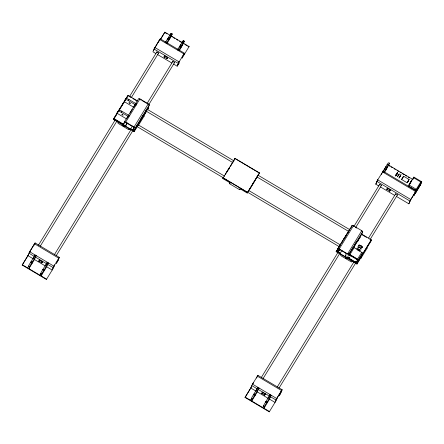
<?xml version="1.0" encoding="UTF-8"?>
<svg xmlns="http://www.w3.org/2000/svg" width="444" height="444" viewBox="0 0 444 444"><rect width="100%" height="100%" fill="white"/><g stroke="black" fill="none" stroke-linecap="round" stroke-linejoin="round"><path stroke-width="0.67" d="M179.448 50.15C180.503 49.256 187.485 35.759 183 43.257L178.466 50.66L179.115 49.6L178.005 48.94L177.861 49.317L166.783 42.674L166.261 43.412L170.801 36.008C175.441 28.266 167.921 42.663 166.894 43.468M337.951 252.026L339.011 249.195L346.326 253.535L345.26 256.366L357.004 263.342L358.114 260.395L357.825 260.001L339.238 248.923A1.41 0.377 31.5 0 0 337.895 248.568L336.841 251.365L340.171 253.341L341.947 250.444M357.453 262.482L358.286 259.596L347.88 253.335A1.499 0.4 31.5 0 1 348.818 254.19M348.718 231.346L349.178 230.519M240.465 188.6L239.605 189.71A21.556 1.071 -59.3 0 1 240.01 188.75L247.214 193.035A21.556 1.071 -59.3 0 1 247.497 192.43L223.038 177.9A21.556 1.071 -59.3 0 0 222.76 178.505L229.964 182.789A21.556 1.071 -59.3 0 0 229.565 183.744L230.081 183.161M230.208 182.639L230.17 182.856M397.58 176.634L399.089 174.22M408.197 181.213L407.131 182.817L401.598 179.448L403.568 176.185L409.113 179.481L408.447 180.78M407.131 182.817L408.047 181.08M136.524 126.268L137.629 124.442L136.524 126.268L223.027 177.639M357.587 259.54L357.248 259.535M34.654 244.1L35.087 242.929L59.307 257.376L58.258 260.178L56.305 263.359L57.853 260.578M59.307 257.376L53.735 266.461L53.857 266.134L29.626 251.737L27.911 255.627L22.2 265.074L46.431 279.465L53.319 268.232L54.645 264.979M158.464 42.108L160.212 38.772L165.662 42.069L165.801 41.692L166.911 42.352L166.772 42.729M170.513 34.915L171.09 33.311L165.151 42.752L165.662 42.014M182.895 41.669L183.294 40.559L177.356 50L177.861 49.317M178.05 64.458L179.104 62.993L177.15 66.178L173.604 64.069M257.492 376.473L257.925 375.302L252.336 384.437L252.458 384.11L276.695 398.507L276.573 398.834L281.507 390.781L280.442 393.612M280.691 392.951L279.143 395.732C279.548 396.031 283.616 387.024 281.574 390.548L276.257 399.256L274.98 402.397L269.519 399.15L270.585 396.326L269.475 395.665L268.642 397.88M388.445 162.565L377.467 180.264L376.845 181.923M382.528 171.883L415.634 191.547L413.797 195.765C413.425 196.126 424.908 179.026 420.901 181.724L415.079 191.22L415.601 190.482L383.05 171.145L382.406 172.211M178.971 49.978L184.432 53.219L183.511 55.672M184.415 53.186L178.865 62.288L177.8 65.118M232.989 162.709L145.921 110.989L146.442 109.984L146.992 109.169L234.044 160.933M124.614 122.516L123.543 124.259L114.019 118.598L113.892 118.925L125.641 125.902L126.701 123.077L125.591 122.416L125.719 122.089L139.927 98.901L148.246 103.846A1.41 0.377 31.5 0 1 149.317 104.923L148.268 107.72L133.927 131.119M29.698 252.203L30.375 250.638M252.458 384.11L250.749 388.001L245.038 397.447L269.269 411.838L276.157 400.605L277.445 397.408M124.581 125.924C120.918 122.605 123.826 128.222 124.536 125.93M33.811 245.671L34.388 244.145L29.498 252.07L35.087 242.946M28.854 253.124L34.293 256.421L35.087 254.984L29.254 264.596L27.783 267.987L22.322 264.741M40.687 274.098L39.988 275.236L28.893 268.648L30.359 265.257L36.197 255.644L35.403 257.082L53.064 267.571L52.142 270.024L46.681 266.777L47.747 263.952L46.637 263.292L45.804 265.506M33.372 258.874L34.432 256.044L35.542 256.704L34.482 259.529L28.893 268.648M39.988 275.236L41.453 271.845L47.286 262.232L46.492 263.669M46.431 279.465L46.559 279.137L41.098 275.896L42.563 272.505L48.396 262.887L47.602 264.33M57.609 261.239L58.669 258.408L58.369 258.896M128.527 115.429A1.499 0.4 31.5 0 1 129.57 115.801L121.834 111.205A3.374 0.905 31.5 0 0 118.609 110.345L117.216 113.37L126.745 119.031M118.054 111.821L118.609 110.345M135.603 103.763A1.499 0.4 31.5 0 1 136.724 104.129L128.988 99.534A3.374 0.905 31.5 0 0 125.763 98.673L124.37 101.698L133.899 107.359M125.208 100.144L125.763 98.673M117.038 113.348A3.058 0.821 31.5 0 1 117.022 113.092A21.556 5.772 31.5 0 1 117.499 112.421L113.276 119.319L118.11 122.189L117.865 122.849A1.293 0.344 31.5 0 0 118.848 123.837L127.811 129.16A1.293 0.344 31.5 0 0 129.043 129.493L129.737 128.36M137.751 101.071L128.227 95.416L127.989 95.676A21.556 5.772 31.5 0 0 127.611 95.921L123.388 102.819A21.556 5.772 31.5 0 0 122.91 103.485L117.022 113.092M123.543 124.259L124.464 121.806L127.667 116.583A1.499 0.4 31.5 0 1 128.921 116.861L121.184 112.265A3.374 0.905 31.5 0 0 117.96 111.405M126.978 118.42L128.46 115.14M177.15 66.178L179.049 61.866L154.812 47.469L152.919 51.782L155.872 53.535M130.114 113.192L132.234 109.313M153.569 50.721L153.868 50.105M154.007 49.55L159.69 39.51L183.927 53.902L183.799 54.235M134.132 106.749L134.965 104.529L138.672 98.624A1.499 0.4 31.5 0 1 139.927 98.901L139.799 99.234M170.324 35.403L164.863 32.162L160.389 39.588M129.043 129.493L129.293 128.832M132.95 130.247L134.01 127.417L126.701 123.077M149.317 104.923L135.109 128.105L134.06 130.902L130.73 128.927L132.506 126.029M142.885 115.629L140.765 119.503L142.868 115.629M183.1 55.406L182.09 58.125L189.1 46.553L183.638 43.312M189.1 46.553L188.978 46.886L187.795 46.182M229.154 168.259L229.365 167.699M252.547 184.038L252.669 184.327L253.824 182.229L249.789 189.116L259.44 173.088A21.556 1.071 -59.3 0 0 259.446 172.921L234.993 158.397L222.76 178.505M256.649 378.044L257.22 376.512M245.16 397.114L250.621 400.36L252.087 396.969L257.925 387.357L257.132 388.794L251.67 385.547M251.731 401.021L253.197 397.63L259.03 388.012L258.242 389.455L269.33 396.042L270.124 394.605L264.291 404.218L262.826 407.609L251.731 401.021L257.32 391.902L258.38 389.077L257.27 388.417L256.21 391.242L250.749 388.001M269.269 411.838L269.397 411.51L263.936 408.264L265.401 404.878L271.234 395.26L270.44 396.703L275.902 399.944M339.277 246.525L336.114 251.693L340.948 254.562L340.703 255.222A1.293 0.344 31.5 0 0 341.686 256.21L350.649 261.533A1.293 0.344 31.5 0 0 351.881 261.86L352.131 261.205M351.26 227.622L352.103 225.38A1.41 0.377 31.5 0 1 353.446 225.741L361.766 230.686A1.499 0.4 31.5 0 1 362.731 231.718L361.81 234.171L353.624 247.53M347.375 258.297C346.997 260.012 342.957 256.454 347.419 258.369M378.71 185.908L375.757 184.155L377.65 179.842L410.756 199.506L408.863 203.818L396.448 196.448M352.614 249.09L353.258 247.386L354.173 247.635L362.565 252.914L361.71 255.189L357.448 262.138L358.302 259.868L362.565 252.914M381.302 174.481L381.707 173.404M382.345 173.038L383.178 170.818L384.288 171.478L384.143 171.856L383.638 172.538L388.173 165.14C392.812 157.398 385.298 171.789 384.271 172.599M361.638 231.013L361.766 230.686L347.43 254.196L346.326 253.535M361.81 234.171L371.339 239.832L356.876 263.553A21.556 5.772 31.5 0 1 356.965 264.075L340.948 254.562M413.031 179.382L413.886 177.106L421.151 181.424L420.757 181.968L413.492 177.656L408.43 186.014L415.695 190.326L416.267 189.294L409.002 184.976M415.59 190.537L415.734 190.16L416.289 190.487L415.223 193.312L414.668 192.985M32.573 262.088L31.874 263.264L32.567 262.082M229.404 167.965L228.21 169.802L229.642 168.065M53.064 267.571L53.857 266.134M179.321 47.353L179.681 46.631M349.722 229.764L349.323 230.281M343.934 238.911L344.089 238.633M396.575 174.259L397.519 172.472L395.432 175.985L397.275 172.888L395.676 175.569L396.326 174.625M396.314 175.291C394.328 178.177 398.856 170.524 397.358 173.537C398.002 171.95 395.321 176.557 396.226 175.374M154.584 48.024L158.919 40.898M178.815 62.421L179.126 61.86M377.417 180.397L377.766 179.781M54.346 265.512L54.612 265.035M118.11 122.189L124.553 125.968M146.975 109.224L145.898 111.017M409.351 184.915L409.507 184.587M122.971 124.964L122.827 125.23L124.437 126.218M231.807 164.052L234.987 158.558A21.556 1.071 -59.3 0 0 234.993 158.397M384.682 168.837L384.498 169.275L384.687 169.042M345.837 257.287L345.665 257.631M399.178 174.131C399.844 172.588 396.942 177.339 397.519 176.89M240.365 188.373L240.115 188.928L240.47 188.467M265.856 402.086L266.172 401.526M167.305 39.705L168.426 37.784M403.33 176.723L402.647 177.916M408.308 180.891L408.452 180.591L408.186 180.986M410.517 182.201L410.661 181.901L410.145 182.717M411.005 181.579L411.771 180.064L409.052 184.715M409.745 184.132L410.406 182.967M254.179 394.05L253.924 394.494L254.218 393.895M384.854 168.509L385.07 168.126M385.814 167.222L386.03 166.839M396.364 174.353C395.687 175.68 397.286 172.744 396.586 174.109M397.197 173.765L396.808 174.442M402.469 177.977L402.247 178.41L402.514 178.016M402.686 177.733L402.908 177.3L402.553 177.833M231.552 164.519L231.302 164.952M30.952 262.215L31.308 261.627M31.269 261.816L31.086 262.121M43.246 269.308L43.018 269.713L43.29 269.369M339.632 246.109L340.293 245.044M416.072 191.73C415.373 193.057 416.905 190.287 416.172 191.675M168.198 38.506L168.437 38.09M179.892 46.248L180.386 45.421M397.114 173.965L396.575 174.869M266.217 401.587L265.95 402.02M385.309 167.715L386.014 166.572M399.983 176.307C401.026 174.72 399.106 177.739 399.95 176.496M400.033 176.351L398.967 178.083L401.049 174.575L400.183 175.846M123.726 125.141L124.67 125.769M34.21 244.389L34.438 244.011M225.596 173.882L228.399 169.308M247.214 193.035L250.05 188.406M253.796 182.295L256.604 177.711M410.783 182.334L411.788 180.747M414.863 192.94L410.839 199.506M160.328 39.566L164.863 32.162M22.2 265.074L28.727 254.423M113.276 119.319A21.556 5.772 31.5 0 1 113.653 119.07L125.48 99.772M126.196 98.601L127.989 95.676M113.764 119.136L117.444 113.131M118.953 110.539L124.548 101.537M126.09 98.895L128.227 95.416M38.434 245.193L115.24 119.863M129.371 96.809L156.904 51.881M121.184 112.265L121.834 111.205M125.114 99.734A3.374 0.905 31.5 0 1 128.333 100.594L128.988 99.534M40.21 246.248L117.016 120.918M131.507 97.275L158.68 52.936M38.9 261.111L39.527 260.067L42.213 261.705L41.836 262.815L38.917 261.127L39.533 260.001M164.213 57.087L164.668 55.827L164.213 57.087L166.927 58.652L167.166 57.381M38.972 261.183L39.566 260.067M164.108 57.01L164.696 55.894M39.028 261.222L39.649 260.145M128.677 114.929L134.821 104.912A1.499 0.4 31.5 0 1 136.075 105.189L128.333 100.594M164.158 57.048L164.78 55.966M39.083 261.261L39.732 260.201M41.586 262.748L42.563 261.155M166.722 58.575L167.604 57.592L166.905 58.652M41.647 262.781L42.324 261.732M166.778 58.608L167.46 57.559M41.703 262.804L42.402 261.76M125.641 125.902L127.417 123.005M166.833 58.63L167.532 57.587M41.775 262.826L42.485 261.755M41.098 275.896L46.681 266.777M54.407 254.684L131.213 129.354M147.153 103.341L172.877 61.372M135.109 128.105A1.41 0.377 31.5 0 0 134.038 127.028L148.246 103.846M133.905 128.427L133.194 129.587A2.581 0.694 31.5 0 1 130.73 128.927M56.177 255.738L132.628 130.997M148.929 104.396L174.653 62.426M122.944 125.014L134.127 131.707A21.556 5.772 31.5 0 0 134.038 131.185L136.907 126.501M137.984 124.747L148.268 107.72M134.127 131.707L137.29 126.54M146.714 111.161L144.239 115.201A21.556 5.772 31.5 0 1 144.133 116.095L138.245 125.696M147.425 110.007L148.463 108.308A21.556 5.772 31.5 0 0 148.379 107.787M226.923 172.094L227.977 170.379M228.505 169.519L229.726 167.521M230.43 166.378L231.13 165.235M252.864 183.522L253.491 182.495M247.497 192.43L259.446 172.921M245.038 397.447L251.559 386.796M375.757 184.155L376.706 182.478M337.895 248.568L352.103 225.38M340.204 244.899L345.748 235.858A21.556 5.772 31.5 0 1 346.226 235.192L348.701 231.146M349.411 229.992L350.449 228.294A21.556 5.772 31.5 0 1 350.538 228.227M336.114 251.693A21.556 5.772 31.5 0 1 336.491 251.443L339.355 246.764M341.869 242.674L342.94 240.914M343.656 239.749L346.525 235.065M347.241 233.899L348.679 231.557M336.602 251.509L337.673 249.756M336.841 251.365L337.551 250.205M339.238 248.923L353.446 225.741M339.621 249.045L338.2 251.365A2.581 0.694 31.5 0 0 340.171 253.341M338.661 250.866L339.371 249.706M261.272 377.567L338.078 252.236M338.805 251.054L339.527 249.872M354.018 226.229L379.742 184.254M263.042 378.621L339.854 253.291M355.794 227.284L381.518 185.309M250.621 400.36L251.67 398.651M345.26 256.366L345.97 255.206M261.755 393.501L262.365 392.441L265.051 394.078L264.674 395.188L261.755 393.501L262.371 392.374M386.885 189.327L387.507 188.201L387.051 189.455L389.743 191.025L390.204 189.954L387.312 188.189L387.051 189.455M261.81 393.556L262.421 392.457M387.551 188.284L386.946 189.383L387.618 188.339M261.86 393.595L262.487 392.518M261.921 393.634L262.892 392.041M362.731 231.718L348.668 254.529L347.602 257.353L357.131 263.014M353.258 247.386L348.995 254.34L358.302 259.868M357.459 241.863L358.541 240.076M359.229 238.977L360.3 237.201M349.916 254.584L354.173 247.635M264.424 395.121L265.401 393.528M389.56 190.948L390.209 189.888M264.485 395.154L265.162 394.106M389.616 190.976L390.454 189.949L389.76 191.025M264.541 395.177L265.262 394.139L264.63 395.204M389.671 191.003L390.393 189.965M262.826 407.609L263.52 406.465M361.322 247.247A1.56 0.416 31.5 0 0 361.732 247.275L361.899 247.003M263.936 408.264L269.519 399.15M277.245 387.051L354.051 261.727M368.542 238.078L395.715 193.739M357.57 259.13L361.827 252.181M357.481 259.762L357.809 259.235M279.015 388.106L355.827 262.781M369.957 239.727L397.491 194.794M358.114 260.395L358.441 259.868M356.765 263.492L371.339 239.832M356.965 264.075L361.188 257.181A21.556 5.772 31.5 0 1 361.083 258.069A3.058 0.821 31.5 0 1 360.106 258.164M361.083 258.069L366.972 248.462A21.556 5.772 31.5 0 0 367.077 247.574L371.301 240.681A21.556 5.772 31.5 0 0 371.217 240.16L371.106 240.093M421.778 181.568L410.578 199.933L408.863 203.818M415.223 193.312L420.812 184.199M179.909 46.559L180.147 46.17M402.392 178.349L401.587 179.52M408.058 181.313L407.808 181.69L409.113 179.481M58.408 258.835L58.614 258.536M225.791 173.943L225.563 174.292M281.246 391.208L281.452 390.909M345.693 257.548L347.319 258.53L345.809 257.415M167.493 39.649L167.71 39.311M180.625 45.033L181.019 44.428M409.268 184.41L409.562 183.971M168.642 37.446L168.942 37.013M126.651 123.21L127.089 123.304M413.492 177.656L413.886 177.106M361.738 247.269L361.816 247.197A1.56 0.416 31.5 0 0 360.8 246.109A1.56 0.416 31.5 0 0 359.224 245.532L359.135 245.604A1.56 0.416 31.5 0 0 359.424 246.12M338.966 249.328L339.46 249.461M353.191 226.135L353.546 226.218M140.981 100L141.297 100.122L140.909 99.894M349.6 257.498L349.217 257.304M390.293 189.932L390.004 189.755M349.633 257.592L349.095 257.292M167.371 57.515L164.496 55.822L164.036 56.937M358.502 249.683L359.118 249.85L358.053 249.317M356.371 261.549L355.999 261.305M356.36 261.61L355.849 261.266M350.155 255.333L349.794 255.084M148.218 104.235L147.991 104.129M420.901 181.724L421.456 182.051M171.068 33.439L172.178 34.094M183.267 40.687L184.377 41.342M171.434 36.064L182.528 42.652M388.295 164.885L412.531 179.282M169.691 35.354L170.801 36.008M181.89 42.596L183 43.257M387.063 164.48L388.173 165.14M165.334 32.839L167.105 33.894M171.245 36.353L172.427 37.052M173.61 37.757L174.792 38.456M176.562 39.51L177.744 40.215M179.52 41.27L181.291 42.319M184.837 44.428L186.613 45.482M388.761 165.562L389.943 166.267M391.125 166.966L392.307 167.671M394.083 168.726L395.265 169.425M397.036 170.479L398.812 171.534M399.994 172.239L401.176 172.938M402.358 173.643L404.134 174.697M405.317 175.397L406.499 176.102M408.269 177.156L409.451 177.855M153.968 48.984L178.205 63.375M376.806 181.357L409.912 201.021M157.648 54.59L171.834 63.015M380.486 186.963L394.672 195.393M142.474 100.821L146.598 103.269M355.461 227.345L356.621 228.027M234.926 158.502L259.44 173.088M128.688 96.093L131.069 97.502M132.845 98.562L134.626 99.617M135.148 99.928L136.996 101.027M361.616 234.454L364.169 235.975M364.579 236.219L366.516 237.368M257.897 175.103L349.733 229.659M256.843 176.879L348.679 231.435M137.612 124.492L224.681 176.213M248.535 190.382L340.37 244.938M247.48 192.158L339.316 246.714M223.104 177.794L247.558 192.324M134.038 127.028L125.719 122.089A1.499 0.4 31.5 0 0 124.464 121.806M229.565 183.744L239.605 189.71M113.653 119.07L134.038 131.185M336.491 251.443L356.876 263.553M123.032 124.864L124.609 125.874M345.87 257.237L347.447 258.242M345.732 257.476L347.363 258.458M122.855 125.18L124.481 126.157M257.914 375.352L282.145 389.749M34.499 243.778L58.736 258.175M257.337 376.151L281.574 390.548M27.911 255.627L32.828 258.547M34.482 259.529L45.571 266.117M257.32 391.902L268.409 398.49M30.547 262.387L31.657 263.042M42.752 269.63L43.862 270.291M253.385 394.755L254.495 395.415M265.59 402.003L266.694 402.664M28.527 266.017L29.631 266.678M40.726 273.265L41.836 273.926M251.365 398.39L252.47 399.051M263.564 405.638L264.674 406.299M353.224 226.013L353.668 226.279M350.055 255.35L349.717 255.111M133.566 127.156L133.96 127.55M345.937 253.308L346.276 253.652M358.175 247.608A2.042 0.544 31.5 0 1 358.397 246.836A2.042 0.544 31.5 0 1 360.878 248.29A2.042 0.544 31.5 0 1 360.661 249.062M358.275 247.08A1.56 0.416 31.5 0 1 358.685 247.108M358.985 247.208A1.56 0.416 31.5 0 1 359.679 247.552M360.017 247.774A1.56 0.416 31.5 0 1 360.783 248.823M357.964 249.783A2.042 0.544 31.5 0 1 357.32 248.385A2.042 0.544 31.5 0 1 360.223 250.222A2.042 0.544 31.5 0 1 358.413 250.066M359.379 245.271A1.56 0.416 31.5 0 1 360.961 245.848A1.56 0.416 31.5 0 1 361.977 246.936A2.042 0.544 31.5 0 1 361.222 247.386M359.124 246.059A2.042 0.544 31.5 0 1 359.468 245.321A2.042 0.544 31.5 0 1 362.004 246.931M359.041 245.521A2.042 0.544 31.5 0 1 359.89 245.155A2.042 0.544 31.5 0 1 362.237 246.759A2.042 0.544 31.5 0 1 361.383 247.125M357.62 249.983A2.814 0.755 31.5 0 1 358.253 250.349M358.852 250.76A2.814 0.755 31.5 0 1 359.368 251.182M252.231 168.803A21.556 1.071 -59.3 0 1 252.209 168.92M157.087 52.62A1.088 0.289 31.5 0 1 156.937 52.042A1.088 0.289 31.5 0 1 158.319 52.803A1.088 0.289 31.5 0 1 158.225 53.241M172.999 62.06A1.088 0.289 31.5 0 1 172.905 61.533A1.088 0.289 31.5 0 1 174.226 62.232A1.088 0.289 31.5 0 1 174.326 62.759M379.92 184.993A1.088 0.289 31.5 0 1 379.725 184.41A1.088 0.289 31.5 0 1 381.035 185.065A1.088 0.289 31.5 0 1 381.235 185.648M395.837 194.433A1.088 0.289 31.5 0 1 395.743 193.906A1.088 0.289 31.5 0 1 397.064 194.6A1.088 0.289 31.5 0 1 397.164 195.132M138.35 124.808A21.556 5.772 31.5 0 1 138.328 125.391M144.133 116.095A3.058 0.821 31.5 0 1 143.634 116.273M122.921 103.741A3.058 0.821 31.5 0 1 122.91 103.485M340.259 244.866A21.556 5.772 31.5 0 1 340.337 244.794M366.972 248.462A3.058 0.821 31.5 0 1 366.472 248.646M345.759 236.114A3.058 0.821 31.5 0 1 345.748 235.858M355.489 261.566L356.482 262.171L355.489 261.566M356.271 259.496L357.254 260.112L356.271 259.496M419.907 185.52L420.496 184.549L419.907 185.52M349.317 255.361L350.299 255.983L349.317 255.361M420.69 183.444L421.273 182.49L420.69 183.444M416.611 190.093L417.194 189.144L416.611 190.093M252.986 383.377L253.213 383.011L252.986 383.377M354.573 245.227C352.591 250.366 359.834 235.664 354.573 245.227M44.084 270.457L44.777 269.336L44.084 270.457M254.723 395.582L255.411 394.461L254.723 395.582M266.922 402.83L267.61 401.709L266.922 402.83M168.293 40.609L170.119 37.607L168.293 40.609M180.492 47.858L182.323 44.9L180.492 47.858M385.664 169.741L387.495 166.733L385.664 169.741M121.939 114.413L123.093 115.163L121.995 114.391M129.087 102.742L130.247 103.485L129.087 102.742M348.551 257.42L349.511 258.053L348.551 257.42"/></g></svg>
